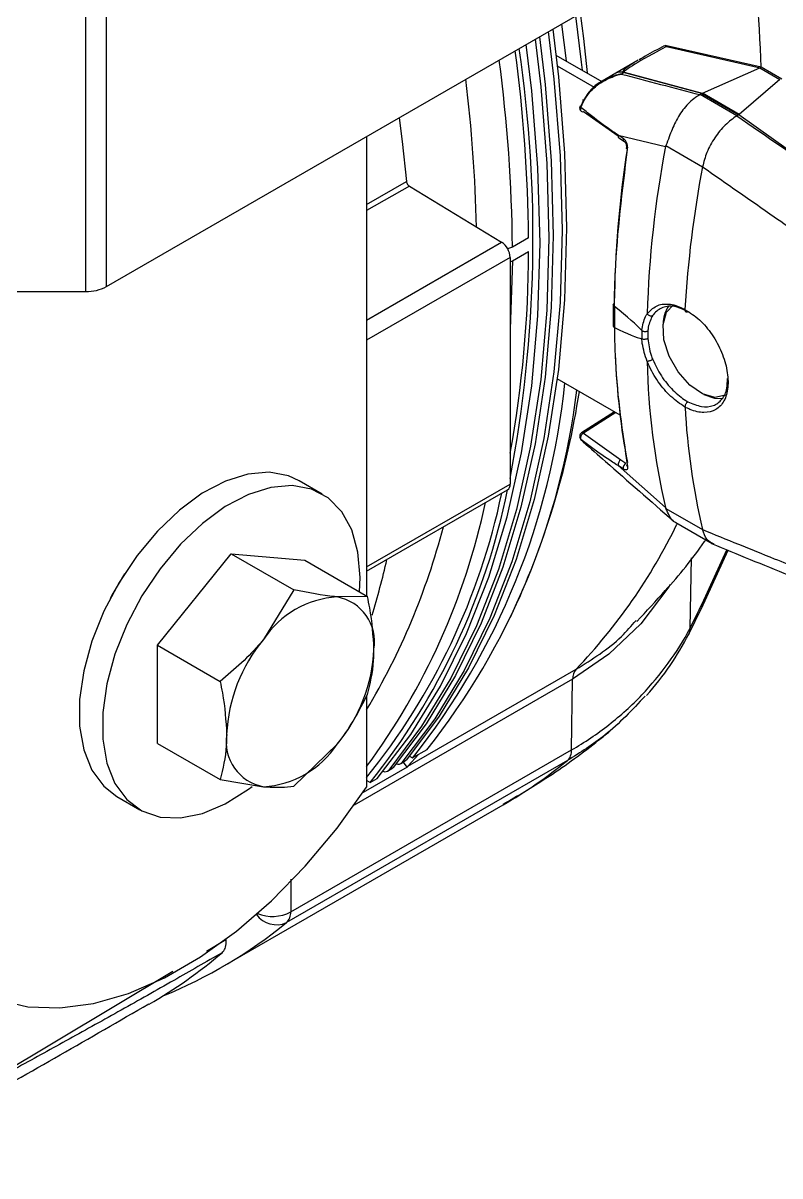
# Model space of a CAD drawing. Extents: x 17.3 to 113.1, y 4.8 to 84.5.
# Drawn here: x 28.021 to 29.837, y 7.582 to 10.349 of the extents above; entities that cross this region are included whole.
import ezdxf

# ---------------------------------------------------------------- set-up
doc = ezdxf.new("R2010")
doc.units = 0
doc.header["$MEASUREMENT"] = 0
doc.layers.add('OBJECT', color=7, linetype='CONTINUOUS')

msp = doc.modelspace()

# ---------------------------------------------------------------- linework, layer by layer
at = {"layer": 'OBJECT'}
for p, q in [((28.1716, 9.7048), (28.1716, 15.2369)), ((28.2211, 9.7167), (28.2211, 15.2487)), ((28.2211, 9.7167), (30.4168, 10.9842)), ((29.3128, 10.3469), (29.3237, 10.2585)), ((29.2994, 10.2725), (29.4099, 10.2088)), ((29.5583, 10.2942), (29.5616, 10.2954)), ((29.7917, 10.243), (29.5611, 10.2955)), ((29.5646, 10.2933), (29.7898, 10.242)), ((29.3025, 10.2463), (29.3913, 10.195)), ((29.4966, 10.2598), (29.4432, 10.229)), ((29.6512, 10.1809), (29.789, 10.2415)), ((29.789, 10.2415), (29.8368, 10.2139)), ((29.8415, 10.2143), (29.7919, 10.243)), ((29.4432, 10.229), (29.4102, 10.2099)), ((29.4557, 10.2269), (29.4617, 10.2304)), ((29.6494, 10.1801), (29.4617, 10.2304)), ((29.4628, 10.231), (29.6506, 10.1807)), ((29.8368, 10.2139), (29.7393, 10.1301)), ((29.3659, 10.1641), (29.3591, 10.1495)), ((29.3593, 10.1469), (29.3665, 10.1629)), ((29.6452, 10.1776), (29.6489, 10.1798)), ((29.7336, 10.1266), (29.6452, 10.1776)), ((29.6489, 10.1798), (29.7373, 10.1287)), ((29.6506, 10.1807), (29.6494, 10.1801)), ((29.7393, 10.1301), (29.6512, 10.1809)), ((29.3658, 10.137), (29.4484, 10.0788)), ((29.7373, 10.1287), (29.7336, 10.1266)), ((29.9425, 9.9826), (29.7384, 10.1293)), ((28.8452, 10.0769), (28.8452, 8.9739)), ((29.4484, 10.0803), (29.5623, 10.0528)), ((29.4605, 10.0725), (29.4484, 10.0803)), ((29.5623, 10.0528), (29.5631, 10.0551)), ((29.5631, 10.0551), (29.6512, 10.0043)), ((29.6512, 10.0043), (29.6511, 10.0041)), ((28.8452, 9.914), (28.9409, 9.9686)), ((28.9477, 9.9574), (28.8452, 9.8989)), ((28.9477, 9.9574), (29.1689, 9.823)), ((29.2336, 9.8339), (29.1948, 9.8115)), ((28.8452, 9.6361), (29.1689, 9.823)), ((29.1948, 9.8115), (29.1835, 9.8069)), ((29.1948, 9.7788), (29.2336, 9.8012)), ((29.1895, 9.7866), (28.8452, 9.5878)), ((29.1895, 9.7866), (29.1895, 9.2423)), ((29.1895, 9.7762), (29.1948, 9.7788)), ((29.1948, 9.7788), (29.1895, 9.6142)), ((27.5671, 9.7048), (28.1716, 9.7048)), ((29.437, 9.6728), (29.437, 9.6221)), ((29.4396, 9.669), (29.4396, 9.669)), ((29.4396, 9.669), (29.4396, 9.6182)), ((29.4396, 9.6182), (29.4396, 9.6182)), ((29.5055, 9.6111), (29.5055, 9.6111)), ((29.5055, 9.5912), (29.5055, 9.5912)), ((29.4532, 9.4081), (29.3025, 9.4951)), ((29.4399, 9.4158), (29.3608, 9.3653)), ((29.4429, 9.414), (29.3658, 9.3648)), ((29.3658, 9.3648), (29.4553, 9.3005)), ((29.3593, 9.3497), (29.3584, 9.3506)), ((29.3593, 9.3497), (29.3645, 9.3445)), ((29.4553, 9.3005), (29.4674, 9.2927)), ((29.4484, 9.287), (29.5623, 9.1861)), ((29.4605, 9.2792), (29.4484, 9.287)), ((28.7386, 9.2186), (28.6835, 9.2504)), ((28.8452, 9.0435), (29.1895, 9.2423)), ((28.8452, 9.0334), (29.1833, 9.2286)), ((29.5623, 9.1861), (29.5631, 9.1839)), ((29.5631, 9.1839), (29.6512, 9.1331)), ((29.5869, 9.15), (29.6739, 9.0998)), ((29.6512, 9.1331), (29.6511, 9.1332)), ((29.649, 8.944), (29.7126, 9.0835)), ((29.65, 8.9554), (29.7091, 9.0849)), ((28.3431, 8.8555), (28.5199, 9.0754)), ((28.5199, 9.0754), (28.6703, 8.9886)), ((28.5199, 9.0754), (28.6967, 9.0596)), ((28.6967, 9.0596), (28.8471, 8.9728)), ((29.6211, 8.8962), (29.6245, 9.0653)), ((28.6703, 8.9886), (28.5977, 8.8695)), ((28.8471, 8.9728), (28.7745, 8.9716)), ((29.6186, 8.882), (29.6489, 8.9443)), ((28.3431, 8.8555), (28.4935, 8.7687)), ((28.3431, 8.6198), (28.3431, 8.8555)), ((29.3395, 8.7742), (28.8154, 8.4717)), ((28.9437, 8.5649), (29.3477, 8.7981)), ((29.3369, 8.6044), (29.3395, 8.7742)), ((28.8452, 8.7339), (28.8452, 8.515)), ((28.3431, 8.6198), (28.4935, 8.533)), ((28.6703, 8.5172), (28.7745, 8.618)), ((28.6631, 8.2154), (29.3369, 8.6044)), ((28.93, 8.5741), (28.9406, 8.5802)), ((28.9437, 8.5649), (28.9708, 8.5937)), ((28.948, 8.5892), (28.9555, 8.5849)), ((28.9894, 8.6045), (28.9555, 8.5849)), ((29.3268, 8.5788), (28.653, 8.1898)), ((28.9421, 8.563), (28.8365, 8.502)), ((28.8955, 8.5534), (28.906, 8.5595)), ((28.8983, 8.5558), (28.9088, 8.5618)), ((28.9272, 8.5717), (28.9378, 8.5778)), ((28.9331, 8.5751), (28.942, 8.5631)), ((28.9437, 8.5649), (28.942, 8.5631)), ((28.942, 8.5631), (28.9421, 8.563)), ((28.4935, 8.533), (28.5977, 8.5159)), ((28.8538, 8.5262), (28.8452, 8.5312)), ((28.8538, 8.5262), (28.8708, 8.536)), ((28.246, 8.4926), (28.3012, 8.4608)), ((28.4987, 8.0835), (29.1725, 8.4724)), ((28.6632, 8.294), (28.6631, 8.2154)), ((28.5075, 8.1486), (28.4608, 8.1205)), ((28.5074, 8.1498), (28.5075, 8.1486)), ((28.3801, 8.0722), (27.8835, 7.7746))]:
    msp.add_line(p, q, dxfattribs=at)
at = {"layer": 'OBJECT', "flags": 128}
for points in [[(29.3467, 10.3665), (29.3601, 10.2554), (29.362, 10.2364)], [(29.3578, 10.3729), (29.3653, 10.3125), (29.3741, 10.2295)], [(29.281, 10.3286), (29.2947, 10.2144), (29.3093, 10.0306), (29.3142, 9.8517), (29.3093, 9.6785), (29.2947, 9.5116), (29.2704, 9.3517), (29.2366, 9.1995), (29.1933, 9.0556), (29.1408, 8.9206), (29.0792, 8.795), (29.0089, 8.6793), (28.93, 8.5741)], [(29.2916, 10.3347), (29.3053, 10.2204), (29.3199, 10.0367), (29.3247, 9.8578), (29.3199, 9.6846), (29.3053, 9.5177), (29.281, 9.3578), (29.2471, 9.2056), (29.2039, 9.0617), (29.1513, 8.9267), (29.0898, 8.8011), (29.0194, 8.6854), (28.9406, 8.5802)], [(28.8708, 8.536), (28.9509, 8.6413), (29.0224, 8.7573), (29.0849, 8.8835), (29.1383, 9.0192), (29.1823, 9.164), (29.2167, 9.3172), (29.2414, 9.4783), (29.2563, 9.6465), (29.2612, 9.8212), (29.2563, 10.0016), (29.2414, 10.1869), (29.2281, 10.298)], [(29.2493, 10.3102), (29.263, 10.196), (29.2776, 10.0123), (29.2824, 9.8334), (29.2776, 9.6602), (29.263, 9.4933), (29.2387, 9.3334), (29.2049, 9.1812), (29.1616, 9.0373), (29.1091, 8.9023), (29.0475, 8.7767), (28.9771, 8.661), (28.8983, 8.5558)], [(29.2598, 10.3163), (29.2735, 10.2021), (29.2881, 10.0184), (29.293, 9.8395), (29.2881, 9.6663), (29.2735, 9.4994), (29.2492, 9.3395), (29.2154, 9.1873), (29.1721, 9.0434), (29.1196, 8.9083), (29.058, 8.7827), (28.9877, 8.6671), (28.9088, 8.5618)], [(29.3665, 10.1629), (29.3656, 10.1635), (29.3648, 10.1639), (29.3644, 10.1643), (29.3641, 10.1645), (29.3642, 10.1646), (29.3645, 10.1646), (29.3651, 10.1644), (29.3659, 10.1641)], [(29.3593, 10.1469), (29.3583, 10.1475), (29.3576, 10.1481), (29.3571, 10.1487), (29.3569, 10.1491), (29.357, 10.1492)], [(28.9233, 10.1221), (28.9306, 10.0647), (28.9409, 9.9686)], [(29.4503, 10.0739), (29.4588, 10.0684), (29.4624, 10.0661)], [(29.4712, 10.0459), (29.4701, 10.0466), (29.4693, 10.0474), (29.4688, 10.0482), (29.4686, 10.049), (29.4686, 10.0494)], [(29.7068, 9.4565), (29.706, 9.456), (29.6806, 9.4507), (29.6509, 9.4591), (29.6203, 9.4803), (29.5927, 9.5117), (29.5713, 9.5494), (29.5586, 9.589), (29.5564, 9.6257), (29.5647, 9.655), (29.5818, 9.673)], [(29.6542, 9.4576), (29.6799, 9.4484), (29.7006, 9.4482)], [(29.609, 9.4273), (29.609, 9.4273), (29.609, 9.4273), (29.609, 9.4273), (29.609, 9.4273), (29.609, 9.4273), (29.609, 9.4273), (29.609, 9.4273), (29.609, 9.4273)], [(29.3658, 9.3648), (29.3637, 9.3636), (29.3618, 9.3619), (29.3602, 9.3599), (29.359, 9.3577), (29.3583, 9.3554), (29.3581, 9.3532), (29.3584, 9.3513), (29.3593, 9.3497)], [(28.6835, 9.2504), (28.6576, 9.2622), (28.6113, 9.2707), (28.5603, 9.2665), (28.5063, 9.2495), (28.4509, 9.2204), (28.3959, 9.1801), (28.3432, 9.1298), (28.2943, 9.0713), (28.251, 9.0063), (28.2145, 8.937), (28.186, 8.8656), (28.1665, 8.7944), (28.1566, 8.7257), (28.1566, 8.6616), (28.1665, 8.6043), (28.186, 8.5556), (28.2145, 8.5171), (28.246, 8.4926)], [(28.8279, 8.9839), (28.8293, 9.0183), (28.8243, 9.0792), (28.8095, 9.1324), (28.7855, 9.1762), (28.7529, 9.2092), (28.7128, 9.2303), (28.6665, 9.2389), (28.6155, 9.2346), (28.5614, 9.2177), (28.506, 9.1886), (28.4511, 9.1482), (28.3983, 9.098), (28.3495, 9.0394), (28.3061, 8.9745), (28.2696, 8.9052), (28.2412, 8.8338), (28.2217, 8.7626), (28.2118, 8.6938), (28.2118, 8.6298), (28.2217, 8.5725), (28.2412, 8.5238), (28.2696, 8.4852), (28.3061, 8.4581), (28.3495, 8.4432), (28.3983, 8.441), (28.4511, 8.4517), (28.506, 8.4748), (28.5614, 8.5097), (28.5702, 8.5162)], [(28.2638, 9.0271), (28.2335, 8.9756), (28.2295, 8.9677)], [(29.5735, 9.0014), (29.5705, 8.9959), (29.5027, 8.907), (29.426, 8.8339), (29.3395, 8.7742), (29.3395, 8.7742), (29.3395, 8.7742)], [(28.9406, 8.5802), (28.939, 8.5786), (28.9378, 8.5778)], [(28.9088, 8.5618), (28.9072, 8.5603), (28.906, 8.5595)], [(27.9613, 8.0047), (28.0322, 7.9879), (28.1087, 7.9849), (28.1896, 7.9955), (28.2738, 8.0198), (28.3599, 8.0572), (28.4466, 8.1073), (28.5327, 8.1692), (28.6168, 8.2422), (28.6978, 8.3249), (28.7743, 8.4163), (28.8452, 8.515)]]:
    msp.add_lwpolyline(points, dxfattribs=at)
at = {"layer": 'OBJECT'}
for centre, radius, start, end in [((26.1293, 10.1219), 3.6646, 1.8937, 7.5932), ((26.1511, 9.836), 3.0932, 349.1968, 8.4069), ((25.6207, 9.8043), 3.613, 0.468, 7.6111), ((25.582, 9.782), 3.613, 0.468, 7.6111), ((25.5456, 9.7784), 3.5641, 1.3034, 7.0245), ((29.4545, 10.208), 0.0238, 76.5072, 118.3677), ((29.4663, 10.1998), 0.032, 97.2028, 101.1835), ((29.4731, 10.2106), 0.0228, 116.7704, 119.9851), ((29.3662, 10.1454), 0.01, 157.3799, 231.6821), ((29.3582, 10.1476), 0.0021, 65.0716, 127.3886), ((29.3657, 10.1427), 0.00768, 146.7809, 221.908), ((29.3633, 10.1423), 0.00581, 234.6108, 295.1567), ((29.454, 10.0784), 0.00589, 161.6474, 230.9664), ((29.4661, 10.0707), 0.00586, 161.5375, 231.9943), ((32.0714, 9.5739), 2.5543, 169.1946, 178.2621), ((32.2153, 9.5152), 2.6104, 169.2044, 176.7876), ((29.1433, 9.7844), 0.0463, 2.6744, 56.4596), ((26.5388, 9.8021), 2.6948, 349.6229, 359.9806), ((28.1736, 9.8058), 0.101, 268.8562, 298.0399), ((29.6354, 9.6257), 0.0789, 146.4939, 179.2164), ((29.609, 9.6614), 0.0000043, 346.841, 3.7294), ((31.2292, 9.5739), 1.7114, 181.2506, 193.0979), ((27.601, 9.6586), 1.7284, 321.5944, 354.2202), ((27.647, 9.6709), 1.7144, 321.5376, 353.2043), ((27.4075, 9.7625), 1.9707, 334.7751, 351.3005), ((31.271, 9.5152), 1.6642, 183.027, 193.2675), ((29.3662, 9.3569), 0.01, 122.53, 218.7631), ((29.3629, 9.3612), 0.00465, 51.63, 117.179), ((29.4624, 9.2884), 0.014, 120.3018, 185.5063), ((29.4745, 9.2805), 0.014, 120.3018, 185.5034), ((29.4741, 9.2895), 0.00559, 191.5111, 238.5052), ((27.5903, 9.5527), 1.6136, 321.0498, 348.1184), ((27.5648, 9.5599), 1.6522, 321.2728, 348.4379), ((29.1748, 9.2407), 0.0148, 305.114, 6.1982), ((27.5113, 9.5459), 1.6562, 323.6482, 347.8765), ((27.3931, 9.5675), 1.6912, 329.1559, 345.3489), ((28.3621, 9.7409), 1.364, 316.2731, 334.1659), ((26.8893, 9.5205), 2.0564, 343.2413, 347.0994), ((28.7881, 8.7438), 0.2282, 93.4294, 146.5653), ((28.7543, 8.8635), 0.1099, 350.7481, 79.4533), ((29.6322, 8.9512), 0.0183, 336.6661, 13.064), ((29.5963, 8.8931), 0.0251, 333.1375, 7.0903), ((28.8926, 8.624), 0.3837, 140.2279, 177.3607), ((28.4795, 8.8635), 0.3837, 320.2279, 357.3607), ((29.3741, 8.7757), 0.0346, 139.6119, 182.4222), ((28.6178, 8.624), 0.1099, 170.7481, 259.4533), ((28.584, 8.7437), 0.2282, 273.4294, 326.5653), ((29.3042, 8.6025), 0.0328, 313.6403, 3.298), ((28.8895, 8.5637), 0.0118, 246.186, 317.8121), ((28.9213, 8.582), 0.0118, 246.186, 317.8121), ((28.5828, 9.4934), 1.1791, 300.0127, 309.1269), ((28.6287, 8.244), 0.0594, 215.8563, 294.0638), ((28.619, 8.2986), 0.0941, 247.6636, 297.9198), ((28.6303, 8.2135), 0.0328, 313.6403, 3.298), ((27.9111, 9.1013), 1.1753, 292.2786, 309.1389), ((27.7343, 9.0129), 1.1771, 300.0144, 310.477)]:
    msp.add_arc(centre, radius, start, end, dxfattribs=at)
for centre, major_axis, ratio, start_param, end_param in [((29.871, 10.4366), (0.4087, 0.2053), 0.030857, 2.402916, 3.123581), ((29.8754, 10.4092), (0.4156, 0.1775), 0.058119, 2.691171, 3.162847), ((29.7624, 10.2485), (0.0277, -0.0059), 0.181801, 6.036304, 6.176905), ((30.8554, 11.0901), (5.759, -1.2811), 0.198331, 4.511214, 4.544905), ((29.8754, 10.4092), (0.4156, 0.1775), 0.058119, 3.162847, 3.215511), ((29.871, 10.4366), (0.4087, 0.2053), 0.030857, 3.123581, 3.176244), ((29.3285, 10.2625), (0.3275, -0.0723), 0.201878, 6.0617, 6.065905), ((29.3322, 10.2646), (0.3275, -0.0723), 0.201878, 6.065905, 6.072415), ((29.332, 10.2647), (0.3325, -0.0712), 0.181801, 6.029786, 6.036304), ((30.4288, 9.6315), (0.691, -0.4971), 0.099986, 3.117347, 3.130436), ((30.4247, 9.6297), (0.6943, -0.494), 0.104684, 3.093765, 3.097106), ((28.3554, 13.0145), (13.5348, -9.6488), 0.094709, 4.881554, 4.897066), ((30.4283, 9.6318), (0.6943, -0.494), 0.104684, 3.080674, 3.093765), ((30.8741, 10.6382), (0.9767, 2.0021), 0.525016, 2.109283, 2.305521), ((15.4116, 18.671), (14.1054, -9.0791), 0.012142, 0.048936, 0.112898), ((15.4116, 18.671), (14.1054, -9.0791), 0.012142, 6.185918, 6.24988), ((29.6007, 9.5399), (-0.0659, 0.1269), 0.54529, 0.724385, 0.89521), ((30.8741, 10.6382), (0.9767, 2.0021), 0.525016, 2.373266, 2.529682), ((28.9922, 8.5222), (0.0494, -0.0416), 0.566356, 3.102098, 3.171096)]:
    msp.add_ellipse(centre, major_axis=major_axis, ratio=ratio, start_param=start_param, end_param=end_param, dxfattribs=at)
for points, knots in [([(29.5594, 10.2948), (29.5439, 10.2864), (29.5234, 10.2754), (29.504, 10.2638), (29.4992, 10.261)], [0, 0, 0, 0, 0.755395, 1, 1, 1, 1]), ([(29.5616, 10.2954), (29.5626, 10.295), (29.5635, 10.2945), (29.5646, 10.2933), (29.5646, 10.2933)], [0, 0, 0, 0, 0.980022, 1, 1, 1, 1]), ([(29.7918, 10.2429), (29.7918, 10.243), (29.7917, 10.2432), (29.7908, 10.243), (29.7901, 10.2423), (29.7898, 10.242)], [0, 0, 0, 0, 0.116856, 0.672284, 1, 1, 1, 1]), ([(29.4557, 10.2269), (29.4556, 10.2269), (29.4543, 10.2266), (29.4501, 10.2257), (29.4362, 10.2221), (29.4116, 10.2122), (29.3832, 10.1928), (29.3711, 10.1728), (29.3659, 10.1641)], [0, 0, 0, 0, 0.003659, 0.034965, 0.112488, 0.381452, 0.732443, 1, 1, 1, 1]), ([(29.3665, 10.1629), (29.3715, 10.1707), (29.3841, 10.1907), (29.4147, 10.2122), (29.4409, 10.2229), (29.4544, 10.2266), (29.4555, 10.2269), (29.4557, 10.2269)], [0, 0, 0, 0, 0.244745, 0.62673, 0.967928, 0.996143, 1, 1, 1, 1]), ([(29.6449, 10.1774), (29.6412, 10.1752), (29.6279, 10.167), (29.6065, 10.1458), (29.5849, 10.1127), (29.5726, 10.0796), (29.5658, 10.062), (29.5631, 10.0551)], [0, 0, 0, 0, 0.097508, 0.351331, 0.599305, 0.843154, 1, 1, 1, 1]), ([(29.4484, 10.0803), (29.444, 10.0833), (29.4219, 10.0982), (29.3916, 10.1203), (29.3677, 10.14), (29.3593, 10.1469)], [0, 0, 0, 0, 0.139684, 0.698664, 1, 1, 1, 1]), ([(29.7333, 10.1264), (29.724, 10.1197), (29.7053, 10.1063), (29.68, 10.0748), (29.6601, 10.0397), (29.6541, 10.0158), (29.6512, 10.0043)], [0, 0, 0, 0, 0.253583, 0.507165, 0.760847, 1, 1, 1, 1]), ([(29.4712, 10.0459), (29.4714, 10.048), (29.4717, 10.0524), (29.4701, 10.0594), (29.4672, 10.0658), (29.4638, 10.0702), (29.4614, 10.0719), (29.4605, 10.0725)], [0, 0, 0, 0, 0.21906, 0.438021, 0.659216, 0.880003, 1, 1, 1, 1]), ([(29.4625, 10.066), (29.4628, 10.0658), (29.4635, 10.0654), (29.4652, 10.0634), (29.4669, 10.0604), (29.4683, 10.0566), (29.4688, 10.0527), (29.4688, 10.0503), (29.4686, 10.0495), (29.4686, 10.0494)], [0, 0, 0, 0, 0.118174, 0.279889, 0.450066, 0.636772, 0.831723, 0.99664, 1, 1, 1, 1]), ([(29.4396, 9.669), (29.4397, 9.6745), (29.44, 9.702), (29.4436, 9.8237), (29.4589, 9.9465), (29.4712, 10.0459)], [0, 0, 0, 0, 0.045653, 0.228294, 1, 1, 1, 1]), ([(29.6511, 10.0041), (29.7085, 9.9641), (29.8072, 9.8953), (29.906, 9.8266), (29.9474, 9.7979)], [0, 0, 0, 0, 0.58145, 1, 1, 1, 1]), ([(28.9409, 9.9686), (28.941, 9.9676), (28.9413, 9.9661), (28.9421, 9.964), (28.9429, 9.9625), (28.9438, 9.9611), (28.9448, 9.9599), (28.9461, 9.9585), (28.9471, 9.9578), (28.9477, 9.9574)], [0, 0, 0, 0, 0.235209, 0.351551, 0.467887, 0.584217, 0.700551, 0.816896, 1, 1, 1, 1]), ([(29.4396, 9.669), (29.4389, 9.6695), (29.4376, 9.6706), (29.4369, 9.6725), (29.4372, 9.6744), (29.4383, 9.6757), (29.4392, 9.6764), (29.4394, 9.6765)], [0, 0, 0, 0, 0.235926, 0.471828, 0.707751, 0.925417, 1, 1, 1, 1]), ([(29.5183, 9.6508), (29.5251, 9.6581), (29.5387, 9.6727), (29.5695, 9.6769), (29.5941, 9.6697), (29.6072, 9.6624), (29.609, 9.6614)], [0, 0, 0, 0, 0.315106, 0.632943, 0.949791, 1, 1, 1, 1]), ([(29.6092, 9.6593), (29.6008, 9.663), (29.5818, 9.6715), (29.5549, 9.6681), (29.5387, 9.657), (29.5323, 9.6482), (29.5315, 9.6471)], [0, 0, 0, 0, 0.269347, 0.609719, 0.950507, 1, 1, 1, 1]), ([(29.609, 9.6614), (29.6209, 9.654), (29.6445, 9.639), (29.6753, 9.602), (29.6984, 9.5593), (29.7116, 9.5146), (29.7137, 9.4734), (29.7043, 9.4403), (29.6843, 9.419), (29.6556, 9.412), (29.6288, 9.4176), (29.613, 9.4253), (29.609, 9.4273)], [0, 0, 0, 0, 0.106547, 0.213092, 0.319763, 0.426916, 0.534499, 0.642268, 0.74996, 0.857311, 0.964156, 1, 1, 1, 1]), ([(29.609, 9.6614), (29.6091, 9.6605), (29.6091, 9.6587), (29.6102, 9.6568), (29.6118, 9.6558), (29.6137, 9.6559), (29.6151, 9.6564), (29.6157, 9.6568), (29.6158, 9.6569)], [0, 0, 0, 0, 0.208433, 0.416874, 0.625336, 0.83387, 0.967125, 1, 1, 1, 1]), ([(29.5055, 9.6111), (29.5075, 9.6231), (29.51, 9.6383), (29.5168, 9.6491), (29.5182, 9.6514)], [0, 0, 0, 0, 0.7918121, 1, 1, 1, 1]), ([(29.5182, 9.6514), (29.5182, 9.6513), (29.5182, 9.6512), (29.5182, 9.651), (29.5183, 9.6509), (29.5183, 9.6508), (29.5183, 9.6508)], [0, 0, 0, 0, 0.344546, 0.691935, 0.85964, 1, 1, 1, 1]), ([(29.5183, 9.6508), (29.5191, 9.65), (29.5206, 9.6484), (29.5236, 9.6468), (29.5268, 9.646), (29.5293, 9.6462), (29.5308, 9.6467), (29.5313, 9.647), (29.5315, 9.6471)], [0, 0, 0, 0, 0.21496, 0.429908, 0.644872, 0.859843, 0.951432, 1, 1, 1, 1]), ([(29.5315, 9.6471), (29.5271, 9.6384), (29.5216, 9.6275), (29.5201, 9.6131), (29.5199, 9.6101)], [0, 0, 0, 0, 0.796375, 1, 1, 1, 1]), ([(29.4396, 9.6182), (29.4389, 9.6187), (29.4376, 9.6198), (29.4369, 9.6212), (29.4371, 9.622), (29.4371, 9.6221)], [0, 0, 0, 0, 0.46159, 0.923132, 1, 1, 1, 1]), ([(29.4396, 9.6182), (29.4397, 9.6128), (29.44, 9.5858), (29.4436, 9.469), (29.4589, 9.3671), (29.4712, 9.2848)], [0, 0, 0, 0, 0.045653, 0.228294, 1, 1, 1, 1]), ([(29.5055, 9.6111), (29.5063, 9.6106), (29.508, 9.6096), (29.5113, 9.6088), (29.5147, 9.6086), (29.5171, 9.609), (29.5188, 9.6096), (29.5194, 9.6099), (29.5199, 9.6101)], [0, 0, 0, 0, 0.2099407, 0.4198864, 0.6298164, 0.8397606, 0.898237, 1, 1, 1, 1]), ([(29.5199, 9.6101), (29.5196, 9.6048), (29.5194, 9.5988), (29.5198, 9.5924), (29.5199, 9.5917)], [0, 0, 0, 0, 0.886114, 1, 1, 1, 1]), ([(29.5199, 9.5917), (29.5194, 9.5915), (29.5188, 9.5911), (29.5171, 9.5905), (29.5147, 9.5899), (29.5113, 9.5897), (29.508, 9.5902), (29.5063, 9.5909), (29.5055, 9.5912)], [0, 0, 0, 0, 0.101763, 0.1602394, 0.3701836, 0.5801136, 0.7900593, 1, 1, 1, 1]), ([(29.5182, 9.5366), (29.5134, 9.5514), (29.5074, 9.5702), (29.5058, 9.5876), (29.5055, 9.5912)], [0, 0, 0, 0, 0.791837, 1, 1, 1, 1]), ([(29.5199, 9.5917), (29.5217, 9.5785), (29.524, 9.562), (29.5302, 9.545), (29.5315, 9.5415)], [0, 0, 0, 0, 0.796377, 1, 1, 1, 1]), ([(29.5183, 9.5369), (29.5183, 9.5369), (29.5183, 9.5369), (29.5182, 9.5368), (29.5182, 9.5367), (29.5182, 9.5366), (29.5182, 9.5366)], [0, 0, 0, 0, 0.159972, 0.363956, 0.750397, 1, 1, 1, 1]), ([(29.5315, 9.5415), (29.5313, 9.5414), (29.5308, 9.5411), (29.5293, 9.5403), (29.5268, 9.5392), (29.5236, 9.538), (29.5206, 9.5372), (29.5191, 9.537), (29.5183, 9.5369)], [0, 0, 0, 0, 0.048568, 0.140157, 0.355128, 0.570092, 0.78504, 1, 1, 1, 1]), ([(29.609, 9.4273), (29.5976, 9.4351), (29.5749, 9.4506), (29.5438, 9.4874), (29.5262, 9.5178), (29.5193, 9.5346), (29.5183, 9.5369)], [0, 0, 0, 0, 0.3155677, 0.6311016, 0.9475879, 1, 1, 1, 1]), ([(29.5315, 9.5415), (29.5379, 9.5281), (29.5507, 9.5014), (29.5796, 9.4668), (29.6023, 9.4481), (29.6143, 9.441), (29.6158, 9.4401)], [0, 0, 0, 0, 0.318291, 0.636579, 0.954853, 1, 1, 1, 1]), ([(29.6158, 9.4401), (29.6269, 9.4355), (29.649, 9.4263), (29.6778, 9.4289), (29.6989, 9.4443), (29.7108, 9.4678), (29.7107, 9.4882), (29.7107, 9.4963)], [0, 0, 0, 0, 0.214298, 0.428608, 0.642726, 0.856927, 1, 1, 1, 1]), ([(29.6158, 9.4401), (29.6157, 9.44), (29.6151, 9.4396), (29.6137, 9.4385), (29.6118, 9.4362), (29.6102, 9.4333), (29.6091, 9.4301), (29.6091, 9.4282), (29.609, 9.4273)], [0, 0, 0, 0, 0.032875, 0.16613, 0.374663, 0.583125, 0.791549, 1, 1, 1, 1]), ([(29.4484, 9.287), (29.444, 9.2898), (29.4219, 9.3037), (29.3916, 9.3244), (29.3677, 9.3432), (29.3593, 9.3497)], [0, 0, 0, 0, 0.139684, 0.698664, 1, 1, 1, 1]), ([(29.3644, 9.3443), (29.3823, 9.3285), (29.4542, 9.2649), (29.5267, 9.2017), (29.5811, 9.1542)], [0, 0, 0, 0, 0.249076, 1, 1, 1, 1]), ([(29.4712, 9.2848), (29.4714, 9.2832), (29.4717, 9.2801), (29.4701, 9.2774), (29.4672, 9.2764), (29.4638, 9.2773), (29.4614, 9.2787), (29.4605, 9.2792)], [0, 0, 0, 0, 0.219061, 0.438022, 0.659218, 0.880002, 1, 1, 1, 1]), ([(29.4686, 9.2884), (29.4687, 9.2883), (29.4688, 9.2877), (29.4687, 9.2874), (29.4688, 9.2876), (29.4688, 9.2876)], [0, 0, 0, 0, 0.113689, 0.931401, 1, 1, 1, 1]), ([(29.587, 9.1503), (29.5867, 9.1504), (29.5794, 9.1522), (29.5728, 9.1631), (29.5659, 9.1781), (29.5631, 9.1839)], [0, 0, 0, 0, 0.0279357, 0.6195027, 1, 1, 1, 1]), ([(29.4937, 8.9129), (29.5166, 8.9374), (29.5738, 8.9985), (29.6286, 9.0643), (29.6577, 9.1072), (29.6586, 9.1086)], [0, 0, 0, 0, 0.392594, 0.980324, 1, 1, 1, 1]), ([(29.6511, 9.1332), (29.7085, 9.1099), (29.8072, 9.0699), (29.906, 9.03), (29.9474, 9.0133)], [0, 0, 0, 0, 0.58145, 1, 1, 1, 1]), ([(29.6791, 9.0979), (29.6727, 9.1013), (29.6595, 9.1084), (29.654, 9.1248), (29.6512, 9.1331)], [0, 0, 0, 0, 0.4915339, 1, 1, 1, 1]), ([(29.6729, 9.0998), (29.7345, 9.0744), (29.8354, 9.0329), (29.9368, 8.9916), (29.9762, 8.9755)], [0, 0, 0, 0, 0.611003, 1, 1, 1, 1]), ([(28.7745, 8.9716), (28.7723, 8.9718), (28.7423, 8.9746), (28.705, 8.9818), (28.6703, 8.9886)], [0, 0, 0, 0, 0.070214, 1, 1, 1, 1]), ([(28.8628, 8.8458), (28.8609, 8.8784), (28.8583, 8.9198), (28.849, 8.9636), (28.8471, 8.9728)], [0, 0, 0, 0, 0.788998, 1, 1, 1, 1]), ([(29.6211, 8.8962), (29.6211, 8.8962), (29.6306, 8.9154), (29.6403, 8.9354), (29.65, 8.9554)], [0, 0, 0, 0, 0.000029, 1, 1, 1, 1]), ([(29.3477, 8.7981), (29.3861, 8.8218), (29.4391, 8.8543), (29.4802, 8.9019), (29.4915, 8.9149)], [0, 0, 0, 0, 0.725399, 1, 1, 1, 1]), ([(29.3369, 8.6044), (29.3369, 8.6044), (29.3683, 8.6225), (29.4282, 8.663), (29.5059, 8.7331), (29.5706, 8.8119), (29.6063, 8.8662), (29.6211, 8.8962), (29.6211, 8.8962)], [0, 0, 0, 0, 0.000005, 0.258899, 0.517796, 0.758901, 0.999996, 1, 1, 1, 1]), ([(28.5977, 8.8695), (28.5956, 8.8669), (28.5655, 8.8299), (28.5282, 8.7982), (28.4935, 8.7687)], [0, 0, 0, 0, 0.070213, 1, 1, 1, 1]), ([(29.517, 8.7347), (29.5368, 8.7584), (29.5753, 8.8043), (29.6041, 8.8566), (29.6182, 8.882)], [0, 0, 0, 0, 0.514626, 1, 1, 1, 1]), ([(28.8471, 8.7371), (28.8535, 8.7632), (28.8619, 8.7972), (28.8627, 8.8367), (28.8628, 8.8458)], [0, 0, 0, 0, 0.7681508, 1, 1, 1, 1]), ([(28.4935, 8.7687), (28.4955, 8.7595), (28.5048, 8.7157), (28.5073, 8.6743), (28.5093, 8.6417)], [0, 0, 0, 0, 0.211002, 1, 1, 1, 1]), ([(28.7745, 8.618), (28.7765, 8.6206), (28.8062, 8.6579), (28.8274, 8.6989), (28.8471, 8.7371)], [0, 0, 0, 0, 0.070213, 1, 1, 1, 1]), ([(29.5132, 8.7334), (29.4826, 8.7005), (29.4274, 8.6413), (29.3578, 8.598), (29.3268, 8.5788)], [0, 0, 0, 0, 0.55543, 1, 1, 1, 1]), ([(28.5093, 8.6417), (28.5091, 8.6326), (28.5084, 8.5931), (28.5, 8.5591), (28.4935, 8.533)], [0, 0, 0, 0, 0.2318492, 1, 1, 1, 1]), ([(29.1728, 8.4739), (29.2073, 8.4942), (29.2843, 8.5394), (29.3683, 8.6007), (29.4181, 8.6406), (29.4295, 8.6498)], [0, 0, 0, 0, 0.385443, 0.858638, 1, 1, 1, 1]), ([(28.5977, 8.5159), (28.5998, 8.5158), (28.6294, 8.5132), (28.6506, 8.5153), (28.6703, 8.5172)], [0, 0, 0, 0, 0.070214, 1, 1, 1, 1]), ([(28.4984, 8.1175), (28.501, 8.1206), (28.5063, 8.1268), (28.5082, 8.1389), (28.5077, 8.1466), (28.5075, 8.1486)], [0, 0, 0, 0, 0.425026, 0.850044, 1, 1, 1, 1]), ([(28.4984, 8.1175), (28.4597, 8.0952), (28.3786, 8.0486), (28.2564, 7.9796), (28.1323, 7.9104), (28.0081, 7.8421), (27.9255, 7.7973), (27.8835, 7.7746)], [0, 0, 0, 0, 0.187145, 0.391348, 0.595125, 0.793954, 1, 1, 1, 1]), ([(27.5858, 7.5815), (27.6894, 7.6376), (27.937, 7.7717), (28.1807, 7.9127), (28.3225, 7.9947)], [0, 0, 0, 0, 0.4184783, 1, 1, 1, 1])]:
    msp.add_open_spline(points, degree=3, knots=knots, dxfattribs=at)

doc.saveas('drawing.dxf')
